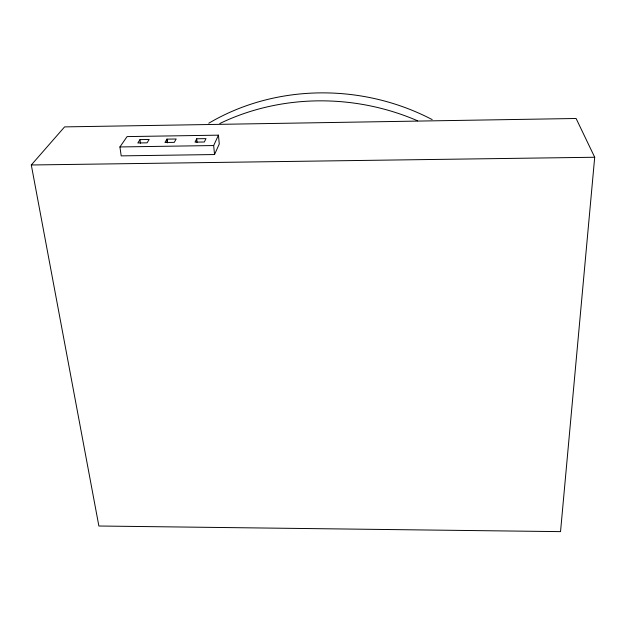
<?xml version="1.0" encoding="UTF-8"?>
<svg xmlns="http://www.w3.org/2000/svg" width="626" height="626" viewBox="0 0 626 626"><rect width="100%" height="100%" fill="white"/><g stroke="black" fill="none" stroke-linecap="round" stroke-linejoin="round"><path stroke-width="0.94" d="M594.7 157.251L560.536 531.63L98.877 526.012L31.3 164.982L64.595 126.89L576.1 118.486L594.7 157.251L31.3 164.982M214.538 154.544L219.272 143.972L218.451 135.161L127.086 136.593L119.918 146.946L121.194 155.874L214.538 154.544L213.677 145.545L218.451 135.161M196.728 138.776L195.015 142.141L204.342 142L205.985 138.636L196.728 138.776L197.034 142.446M166.954 139.144L164.99 142.493L174.278 142.352L176.172 138.995L166.954 139.144L167.377 142.673M140.005 139.614L137.814 142.971L147.063 142.83L149.184 139.473L140.005 139.614L140.388 143.268M119.918 146.946L213.677 145.545M166.884 139.269L167.306 142.806M208.763 123.236A210.242 184.928 7.3 0 1 432.167 119.597M219.812 123.518A214.64 187.667 7.3 0 1 417.636 120.818"/></g></svg>
